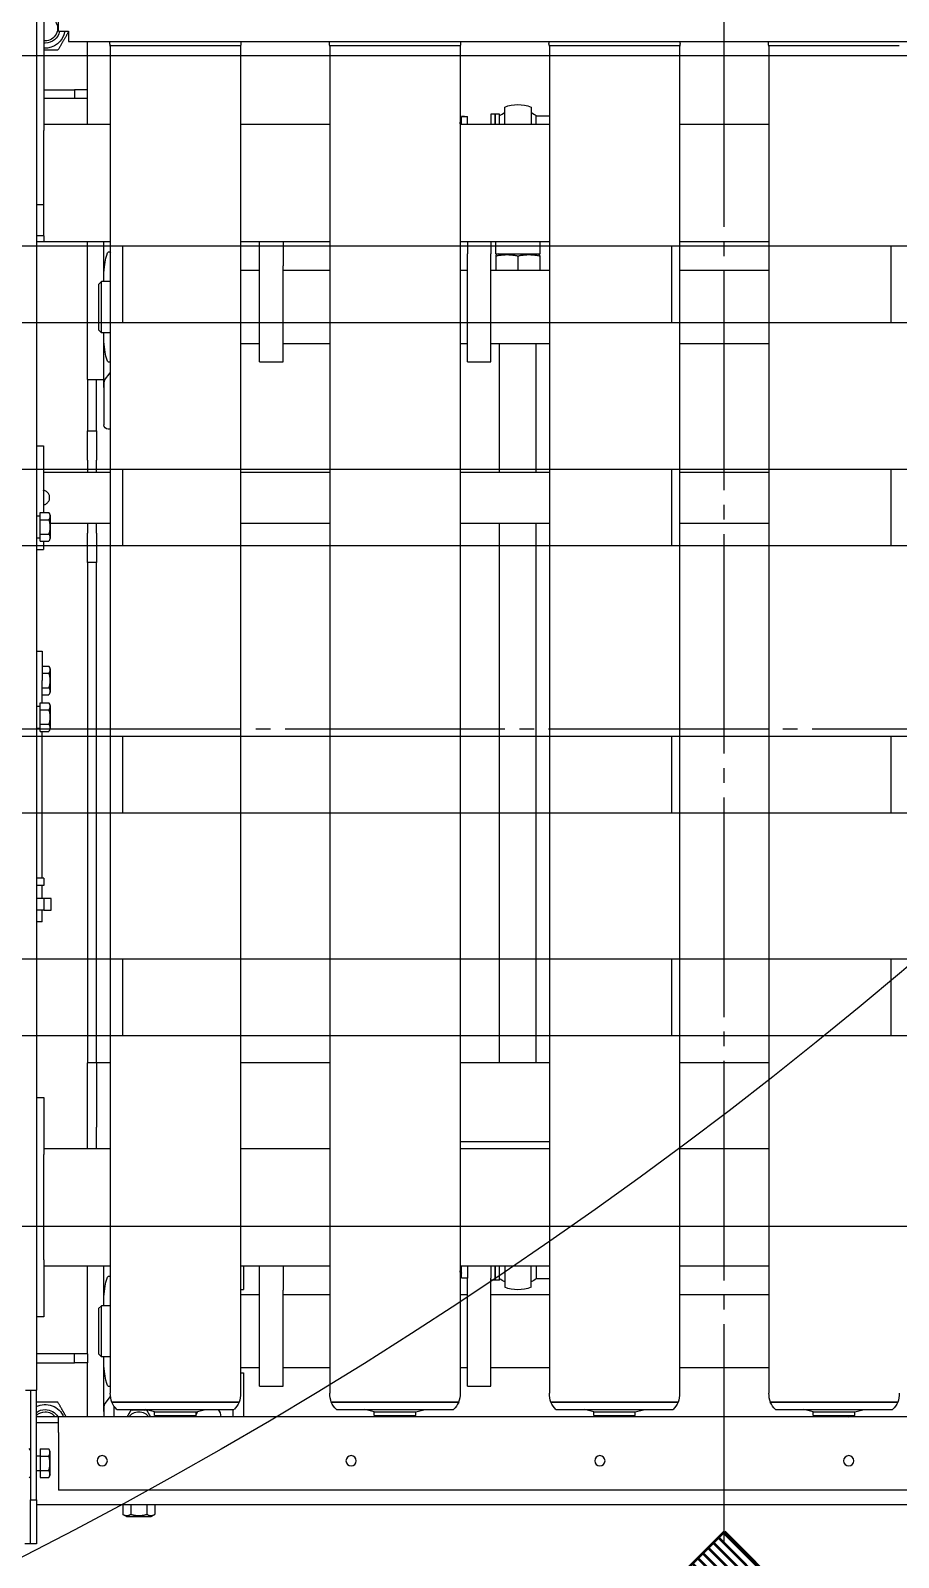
# Model space of a CAD drawing. Header units: millimetres. Extents: x -383313 to -161684, y -117025 to 99224.
# Drawn here: x -343063 to -342470, y -8538 to -7495 of the extents above; entities that cross this region are included whole.
import ezdxf

# ---------------------------------------------------------------- set-up
doc = ezdxf.new("R2010")
doc.units = ezdxf.units.MM
doc.header["$MEASUREMENT"] = 0
doc.linetypes.add('ESKD_shtrihpunktir', pattern=[18, 15, -1, 1, -1])
doc.layers.add('1', color=7, linetype='Continuous', lineweight=50)
doc.layers.add('PV-55E8', color=7, linetype='Continuous')
doc.layers.add('Робот', color=30, linetype='Continuous')

# ---------------------------------------------------------------- blocks, each defined once
blk = doc.blocks.new('паллета1')
at = {"color": 44}
for p, q in [((20, 600), (0, 580)), ((130, 600), (20, 600)), ((130, -600), (130, 600)), ((182.5, 600), (130, 600)), ((282.5, 600), (182.5, 600)), ((182.5, 600), (182.5, -600)), ((282.5, -600), (282.5, 600)), ((335, 600), (282.5, 600)), ((465, 600), (335, 600)), ((335, 600), (335, -600)), ((465, -600), (465, 600)), ((517.5, 600), (465, 600)), ((517.5, 600), (617.5, 600)), ((517.5, -600), (517.5, 600)), ((617.5, 600), (617.5, -600)), ((670, 600), (617.5, 600)), ((780, 600), (670, 600)), ((670, 600), (670, -600)), ((780, 600), (800, 580)), ((0, 580), (0, -580)), ((800, -580), (800, 580)), ((130, 450), (182.5, 450)), ((282.5, 450), (335, 450)), ((465, 450), (517.5, 450)), ((617.5, 450), (670, 450)), ((182.5, 75), (130, 75)), ((335, 75), (282.5, 75)), ((517.5, 75), (465, 75)), ((670, 75), (617.5, 75)), ((130, -75), (182.5, -75)), ((282.5, -75), (335, -75)), ((465, -75), (517.5, -75)), ((617.5, -75), (670, -75)), ((182.5, -450), (130, -450)), ((335, -450), (282.5, -450)), ((517.5, -450), (465, -450)), ((670, -450), (617.5, -450)), ((0, -580), (20, -600)), ((800, -580), (780, -600)), ((20, -600), (130, -600)), ((130, -600), (182.5, -600)), ((182.5, -600), (282.5, -600)), ((282.5, -600), (335, -600)), ((335, -600), (465, -600)), ((465, -600), (517.5, -600)), ((617.5, -600), (517.5, -600)), ((617.5, -600), (670, -600)), ((670, -600), (780, -600))]:
    blk.add_line(p, q, dxfattribs=at)
blk = doc.blocks.new('*U123')
at = {"color": 1, "linetype": 'ESKD_shtrihpunktir', "ltscale": 10}
for p, q in [((-734.5, 563.3), (-734.5, -636.7)), ((15.5, 6.6), (-1484.5, 6.6))]:
    blk.add_line(p, q, dxfattribs=at)
at = {"layer": 'PV-55E8', "color": 3}
for p, q in [((-1208.5, 563.3), (-1212.5, 563.3)), ((-1204.5, 563.3), (-1208.5, 563.3)), ((-1208.5, 563.3), (-1208.5, 533.3)), ((-1204.5, 533.3), (-1204.5, 563.3)), ((-1143, 544.6), (-1145.5, 543.2)), ((-1145.5, 536.6), (-1145.5, 543.2)), ((-1143, 544.6), (-1126, 544.6)), ((-1140, 536.6), (-1140, 543.2)), ((-1129, 536.6), (-1129, 543.2)), ((-1126, 544.6), (-1123.5, 543.2)), ((-1123.5, 536.6), (-1123.5, 543.2)), ((-1208.5, 533.3), (-1204.5, 533.3)), ((-1208.5, 458.3), (-1208.5, 533.3)), ((-264.5, 536.6), (-1204.5, 536.6)), ((-1204.5, 533.3), (-1204.5, 458.3)), ((-1189.5, 487.3), (-1189.5, 526.6)), ((-279.5, 526.6), (-1189.5, 526.6)), ((-1208.5, 517.3), (-1209.5, 518.3)), ((-1204.5, 513.3), (-1202, 513.3)), ((-1202, 513.2), (-1202, 518.1)), ((-1202, 518.1), (-1196, 518.1)), ((-1202, 503.4), (-1202, 513.2)), ((-1202, 513.2), (-1196, 513.2)), ((-1195, 516.3), (-1196, 518.1)), ((-1195, 516.3), (-1195, 500.3)), ((-1204.5, 503.3), (-1202, 503.3)), ((-1202, 498.5), (-1202, 503.4)), ((-1202, 503.4), (-1196, 503.4)), ((-1208.5, 499.3), (-1209.5, 498.3)), ((-1202, 498.5), (-1196, 498.5)), ((-1195, 500.3), (-1196, 498.5)), ((-1189.5, 480.6), (-1204.5, 480.6)), ((-1189.5, 487.3), (-1189.5, 476.6)), ((-1189.5, 476.6), (-1204.5, 476.6)), ((-279.5, 476.6), (-1189.5, 476.6)), ((-279.5, 476.6), (-1189.5, 476.6)), ((-1169.5, 476.6), (-1169.5, 439.6)), ((-1158.5, 473), (-1158.5, 476.6)), ((-1158.5, 473), (-1158.5, 441.6)), ((-1151.5, 469.2), (-1151.5, 476.6)), ((-1149.5, 471.6), (-1069.5, 471.6)), ((-1123.7, 473.1), (-1130.1, 471.6)), ((-1123.7, 475.6), (-1095.3, 475.6)), ((-1123.7, 475.6), (-1123.7, 473.1)), ((-1123.7, 473.1), (-1095.3, 473.1)), ((-1119, 476.6), (-1119.5, 476.1)), ((-1119.5, 476.1), (-1109.5, 476.1)), ((-1119.5, 475.6), (-1119.5, 476.1)), ((-1109.5, 476.1), (-1099.5, 476.1)), ((-1100, 476.6), (-1099.5, 476.1)), ((-1099.5, 475.6), (-1099.5, 476.1)), ((-1095.3, 475.6), (-1095.3, 473.1)), ((-1095.3, 473.1), (-1088.9, 471.6)), ((-1070.4, 471.6), (-1070.4, 476.6)), ((-1062.9, 446.6), (-1062.9, 476.6)), ((-999.5, 471.6), (-919.5, 471.6)), ((-973.7, 473.1), (-980.1, 471.6)), ((-973.7, 475.6), (-945.3, 475.6)), ((-973.7, 475.6), (-973.7, 473.1)), ((-973.7, 473.1), (-945.3, 473.1)), ((-969, 476.6), (-969.5, 476.1)), ((-969.5, 476.1), (-959.5, 476.1)), ((-969.5, 475.6), (-969.5, 476.1)), ((-959.5, 476.1), (-949.5, 476.1)), ((-950, 476.6), (-949.5, 476.1)), ((-949.5, 475.6), (-949.5, 476.1)), ((-945.3, 475.6), (-945.3, 473.1)), ((-945.3, 473.1), (-938.9, 471.6)), ((-849.5, 471.6), (-769.5, 471.6)), ((-823.7, 473.1), (-830.1, 471.6)), ((-823.7, 475.6), (-795.3, 475.6)), ((-823.7, 475.6), (-823.7, 473.1)), ((-823.7, 473.1), (-795.3, 473.1)), ((-819, 476.6), (-819.5, 476.1)), ((-819.5, 476.1), (-809.5, 476.1)), ((-819.5, 475.6), (-819.5, 476.1)), ((-809.5, 476.1), (-799.5, 476.1)), ((-800, 476.6), (-799.5, 476.1)), ((-799.5, 475.6), (-799.5, 476.1)), ((-795.3, 475.6), (-795.3, 473.1)), ((-795.3, 473.1), (-788.9, 471.6)), ((-699.5, 471.6), (-619.5, 471.6)), ((-673.7, 473.1), (-680.1, 471.6)), ((-673.7, 475.6), (-645.3, 475.6)), ((-673.7, 475.6), (-673.7, 473.1)), ((-673.7, 473.1), (-645.3, 473.1)), ((-669, 476.6), (-669.5, 476.1)), ((-669.5, 476.1), (-659.5, 476.1)), ((-669.5, 475.6), (-669.5, 476.1)), ((-659.5, 476.1), (-649.5, 476.1)), ((-650, 476.6), (-649.5, 476.1)), ((-649.5, 475.6), (-649.5, 476.1)), ((-645.3, 475.6), (-645.3, 473.1)), ((-645.3, 473.1), (-638.9, 471.6)), ((-1158, 468.1), (-1154.1, 463)), ((-1154, -460.4), (-1154, 460.4)), ((-1153, 466.6), (-1066, 466.6)), ((-1109.5, 466.6), (-1153, 466.6)), ((-1066, 466.6), (-1109.5, 466.6)), ((-1065, -460.4), (-1065, 460.4)), ((-1004, -460.4), (-1004, 460.4)), ((-1003, 466.6), (-916, 466.6)), ((-959.5, 466.6), (-1003, 466.6)), ((-916, 466.6), (-959.5, 466.6)), ((-915, -460.4), (-915, 460.4)), ((-854, -460.4), (-854, 460.4)), ((-853, 466.6), (-766, 466.6)), ((-809.5, 466.6), (-853, 466.6)), ((-766, 466.6), (-809.5, 466.6)), ((-765, -460.4), (-765, 460.4)), ((-704, -460.4), (-704, 460.4)), ((-703, 466.6), (-616, 466.6)), ((-659.5, 466.6), (-703, 466.6)), ((-616, 466.6), (-659.5, 466.6)), ((-1212, 458.3), (-1204.5, 458.3)), ((-1204.5, -531.7), (-1204.5, 458.3)), ((-1052, 455.6), (-1036, 455.6)), ((-1052, 455.6), (-1052, 390)), ((-1036, 455.6), (-1036, 390)), ((-910, 455.6), (-894, 455.6)), ((-910, 455.6), (-910, 381.8)), ((-894, 455.6), (-894, 381.8)), ((-1204.5, 439.6), (-1178.5, 439.6)), ((-1169.5, 439.6), (-1178.5, 439.6)), ((-1178.5, 439.6), (-1178.5, 433.6)), ((-1169.5, 433.6), (-1169.5, 439.6)), ((-1158.5, 441.6), (-1158.5, 435.6)), ((-1065, 446.6), (-1062.9, 446.6)), ((-1052, 443.1), (-1065, 443.1)), ((-1004, 443.1), (-1036, 443.1)), ((-910, 443.1), (-915, 443.1)), ((-854, 443.1), (-894, 443.1)), ((-704, 443.1), (-765, 443.1)), ((-1178.5, 433.6), (-1204.5, 433.6)), ((-1169.5, 433.6), (-1178.5, 433.6)), ((-1169.5, 433.6), (-1169.5, 373.3)), ((-1162, 433.6), (-1160, 435.6)), ((-1162, 402.6), (-1162, 433.6)), ((-1160, 435.6), (-1160, 400.6)), ((-1154, 435.6), (-1160, 435.6)), ((-1199.5, 408.3), (-1204.5, 408.3)), ((-1199.5, 373.3), (-1199.5, 408.3)), ((-1162, 402.6), (-1160, 400.6)), ((-1154, 400.6), (-1160, 400.6)), ((-1158.5, 400.6), (-1158.5, 394.6)), ((-1158.5, 394.6), (-1158.5, 373.3)), ((-1052, 393.1), (-1065, 393.1)), ((-1065, 389.6), (-1062.9, 389.6)), ((-1062.9, 373.3), (-1062.9, 389.6)), ((-1052, 390), (-1052, 373.3)), ((-1004, 393.1), (-1036, 393.1)), ((-1036, 373.3), (-1036, 390)), ((-910, 393.1), (-915, 393.1)), ((-854, 393.1), (-894, 393.1)), ((-884.5, 373.3), (-884.5, 388)), ((-866.5, 388), (-866.5, 373.3)), ((-704, 393.1), (-765, 393.1)), ((-914, 378.2), (-914.5, 379.7)), ((-914, 381.5), (-914, 373.3)), ((-914, 381.5), (-910, 381.5)), ((-910, 373.3), (-910, 381.8)), ((-891, 383.2), (-894, 383.2)), ((-894, 373.3), (-894, 381.8)), ((-891, 373.3), (-891, 383.2)), ((-888, 383.2), (-891, 383.2)), ((-891, 383.2), (-891, 373.3)), ((-888, 383.2), (-888, 373.3)), ((-863, 373.3), (-863, 382.2)), ((-863, 382), (-854, 382)), ((-1199.5, 373.3), (-1154, 373.3)), ((-1199.5, 369.3), (-1199.5, 373.3)), ((-1199.5, 369.3), (-1199.5, 297.3)), ((-1154.1, 373.3), (-1154.1, 373.3)), ((-1065, 373.3), (-1004, 373.3)), ((-915, 373.3), (-854, 373.3)), ((-863, 373.4), (-854, 373.4)), ((-765, 373.3), (-704, 373.3)), ((-1199.5, 293.3), (-1199.5, 297.3)), ((-1199.5, 258.3), (-1199.5, 293.3)), ((-1154, 293.3), (-1199.5, 293.3)), ((-1169.5, 293.3), (-1169.5, 234.6)), ((-1163.5, 293.3), (-1163.5, 278.6)), ((-1004, 293.3), (-1065, 293.3)), ((-854, 293.3), (-915, 293.3)), ((-704, 293.3), (-765, 293.3)), ((-854, 288.6), (-915, 288.6)), ((-1163.5, 234.6), (-1163.5, 278.6)), ((-1204.5, 258.3), (-1199.5, 258.3)), ((-1163.5, 234.6), (-1169.5, 234.6)), ((-1169.5, -107.4), (-1169.5, 234.6)), ((-1154, 234.6), (-1163.5, 234.6)), ((-1163.5, 234.6), (-1163.5, -107.4)), ((-1004, 234.6), (-1065, 234.6)), ((-854, 234.6), (-915, 234.6)), ((-888, 234.6), (-888, -134.2)), ((-863, 234.6), (-863, -134.2)), ((-704, 234.6), (-765, 234.6)), ((-1200.5, 138.3), (-1204.5, 138.3)), ((-1200.5, 138.3), (-1200.5, 130.3)), ((-1200.5, 130.3), (-1204.5, 130.3)), ((-1199.5, 130.3), (-1204.5, 130.3)), ((-1199.5, 130.3), (-1194.5, 130.3)), ((-1199.5, 122.3), (-1199.5, 130.3)), ((-1194.5, 130.3), (-1194.5, 122.3)), ((-1199.5, 122.3), (-1204.5, 122.3)), ((-1200.5, 122.3), (-1200.5, 113.3)), ((-1194.5, 122.3), (-1199.5, 122.3)), ((-1199.5, 113.3), (-1204.5, 113.3)), ((-1199.5, 108.3), (-1204.5, 108.3)), ((-1200.5, 108.3), (-1200.5, 8.1)), ((-1199.5, 108.3), (-1199.5, 113.3)), ((-1204.5, 5.8), (-1202, 5.8)), ((-1202, 8.1), (-1202, 3.2)), ((-1202, 8.1), (-1196, 8.1)), ((-1202, 3.2), (-1202, -6.6)), ((-1202, 3.2), (-1196, 3.2)), ((-1195, 6.3), (-1196, 8.1)), ((-1195, -9.7), (-1195, 6.3)), ((-1204.5, -9.2), (-1202, -9.2)), ((-1202, -6.6), (-1202, -11.5)), ((-1202, -6.6), (-1196, -6.6)), ((-1195, -9.7), (-1196, -11.5)), ((-1202, -11.5), (-1196, -11.5)), ((-1200.5, -11.5), (-1200.5, -26.7)), ((-1200.5, -16.9), (-1196, -16.9)), ((-1195, -18.7), (-1196, -16.9)), ((-1195, -34.7), (-1195, -18.7)), ((-1200.5, -21.8), (-1196, -21.8)), ((-1200.5, -46.7), (-1200.5, -26.7)), ((-1200.5, -31.6), (-1196, -31.6)), ((-1200.5, -36.5), (-1196, -36.5)), ((-1195, -34.7), (-1196, -36.5)), ((-1204.5, -46.7), (-1200.5, -46.7)), ((-1169.5, -107.4), (-1169.5, -127.4)), ((-1163.5, -107.4), (-1169.5, -107.4)), ((-1163.5, -127.4), (-1163.5, -107.4)), ((-1204.5, -116.2), (-1199.7, -116.2)), ((-1204.5, -124.2), (-1202, -124.2)), ((-1202, -121.9), (-1202, -126.8)), ((-1202, -121.9), (-1196, -121.9)), ((-1199.7, -121.9), (-1199.7, -116.2)), ((-1195, -123.7), (-1196, -121.9)), ((-1195, -139.7), (-1195, -123.7)), ((-1202, -126.8), (-1202, -136.6)), ((-1202, -126.8), (-1196, -126.8)), ((-1195, -134.2), (-1154, -134.2)), ((-1169.5, -134.2), (-1169.5, -127.4)), ((-1163.5, -127.4), (-1163.5, -134.2)), ((-1065, -134.2), (-1004, -134.2)), ((-915, -134.2), (-854, -134.2)), ((-765, -134.2), (-704, -134.2)), ((-1204.5, -139.2), (-1202, -139.2)), ((-1202, -136.6), (-1202, -141.5)), ((-1202, -136.6), (-1196, -136.6)), ((-1202, -141.5), (-1196, -141.5)), ((-1199.7, -151.7), (-1199.7, -141.5)), ((-1195, -139.7), (-1196, -141.5)), ((-1199.7, -187.2), (-1199.7, -151.7)), ((-1199.7, -169.2), (-1154, -169.2)), ((-1169.5, -177.4), (-1169.5, -169.2)), ((-1169.5, -177.4), (-1169.5, -197.4)), ((-1163.5, -169.2), (-1163.5, -177.4)), ((-1163.5, -197.4), (-1163.5, -177.4)), ((-1065, -169.2), (-1004, -169.2)), ((-915, -169.2), (-854, -169.2)), ((-888, -169.2), (-888, -256.9)), ((-863, -169.2), (-863, -256.9)), ((-765, -169.2), (-704, -169.2)), ((-1204.5, -187.2), (-1199.7, -187.2)), ((-1169.5, -232.4), (-1169.5, -197.4)), ((-1169.5, -197.4), (-1163.5, -197.4)), ((-1163.5, -197.4), (-1163.5, -232.4)), ((-1158.5, -227), (-1158.5, -201.4)), ((-1154, -198.4), (-1155.5, -198.4)), ((-1158.5, -227), (-1158.5, -258.4)), ((-1169.5, -232.4), (-1158.5, -232.4)), ((-1169.5, -232.4), (-1169.5, -326.7)), ((-1158, -231.9), (-1154.1, -237)), ((-1052, -244.4), (-1036, -244.4)), ((-1052, -244.4), (-1052, -310)), ((-1036, -244.4), (-1036, -310)), ((-910, -244.4), (-894, -244.4)), ((-910, -244.4), (-910, -318.2)), ((-894, -244.4), (-894, -318.2)), ((-1158.5, -258.4), (-1158.5, -264.4)), ((-1052, -256.9), (-1065, -256.9)), ((-1004, -256.9), (-1036, -256.9)), ((-910, -256.9), (-915, -256.9)), ((-854, -256.9), (-894, -256.9)), ((-704, -256.9), (-765, -256.9)), ((-1162, -266.4), (-1160, -264.4)), ((-1162, -297.4), (-1162, -266.4)), ((-1160, -264.4), (-1160, -299.4)), ((-1154, -264.4), (-1160, -264.4)), ((-1162, -297.4), (-1160, -299.4)), ((-1154, -299.4), (-1160, -299.4)), ((-1158.5, -299.4), (-1158.5, -305.4)), ((-1158.5, -305.4), (-1158.5, -326.7)), ((-1052, -306.9), (-1065, -306.9)), ((-1052, -310), (-1052, -326.7)), ((-1004, -306.9), (-1036, -306.9)), ((-1036, -326.7), (-1036, -310)), ((-910, -306.9), (-915, -306.9)), ((-854, -306.9), (-894, -306.9)), ((-890.5, -316.9), (-890.5, -306.9)), ((-875.5, -316.9), (-875.5, -306.9)), ((-860.5, -316.9), (-860.5, -306.9)), ((-704, -306.9), (-765, -306.9)), ((-910, -326.7), (-910, -318.2)), ((-894, -326.7), (-894, -318.2)), ((-889, -318.3), (-890.5, -317.7)), ((-890.5, -318.3), (-860.5, -318.3)), ((-890.5, -318.3), (-890.5, -326.7)), ((-862, -318.3), (-860.5, -317.7)), ((-860.5, -326.7), (-860.5, -318.3)), ((-1204.5, -326.7), (-1199.5, -326.7)), ((-1199.5, -330.7), (-1204.5, -330.7)), ((-1199.5, -326.7), (-1154, -326.7)), ((-1199.5, -330.7), (-1199.5, -326.7)), ((-1199.5, -330.7), (-1199.5, -402.7)), ((-1154.1, -326.7), (-1154.1, -326.7)), ((-1065, -326.7), (-1004, -326.7)), ((-915, -326.7), (-854, -326.7)), ((-765, -326.7), (-704, -326.7)), ((-1199.5, -351.7), (-1204.5, -351.7)), ((-1199.5, -406.7), (-1199.5, -402.7)), ((-1199.5, -501.7), (-1199.5, -406.7)), ((-1154, -406.7), (-1199.5, -406.7)), ((-1169.5, -406.7), (-1169.5, -424.4)), ((-1004, -406.7), (-1065, -406.7)), ((-854, -406.7), (-915, -406.7)), ((-914, -406.7), (-914, -412.1)), ((-910, -406.7), (-910, -412.1)), ((-894, -413.8), (-894, -406.7)), ((-891, -413.8), (-891, -406.7)), ((-891, -406.7), (-891, -413.8)), ((-888, -406.7), (-888, -413.8)), ((-884.5, -406.7), (-884.5, -418.6)), ((-866.5, -418.6), (-866.5, -406.7)), ((-863, -406.7), (-863, -412.7)), ((-704, -406.7), (-765, -406.7)), ((-914, -408.8), (-914.5, -410.3)), ((-914, -412.1), (-914, -412.1)), ((-891, -413.8), (-894, -413.8)), ((-888, -413.8), (-891, -413.8)), ((-863, -412.6), (-854, -412.6)), ((-1178.5, -424.4), (-1199.5, -424.4)), ((-1178.5, -430.4), (-1178.5, -424.4)), ((-1169.5, -424.4), (-1178.5, -424.4)), ((-1169.5, -424.4), (-1169.5, -430.4)), ((-1199.5, -430.4), (-1178.5, -430.4)), ((-1169.5, -430.4), (-1178.5, -430.4)), ((-1169.5, -430.4), (-1169.5, -463.4)), ((-1182.5, -463.4), (-286.5, -463.4)), ((-1182.5, -469.7), (-1182.5, -463.4)), ((-1065, -460.4), (-1154, -460.4)), ((-1065, -460.4), (-1154, -460.4)), ((-915, -460.4), (-1004, -460.4)), ((-915, -460.4), (-1004, -460.4)), ((-765, -460.4), (-854, -460.4)), ((-765, -460.4), (-854, -460.4)), ((-615, -460.4), (-704, -460.4)), ((-615, -460.4), (-704, -460.4)), ((-1189.5, -470.4), (-1183.2, -470.4)), ((-1189.5, -470.4), (-1189.5, -523.4)), ((-1183.2, -470.4), (-1182.5, -470.4)), ((-1182.5, -470.4), (-1182.5, -469.7))]:
    blk.add_line(p, q, dxfattribs=at)
for centre in [(-1159.5, 506.6), (-989.5, 506.6), (-819.5, 506.6), (-649.5, 506.6)]:
    blk.add_circle(centre, 3.5, dxfattribs=at)
for centre, radius, start, end in [((-1198.5, 481.6), 13.5, 243.6122, 338.2615), ((-1198.5, 481.6), 8.5, 225.0991, 270), ((-1198.5, 481.6), 10, 233.1301, 270), ((-1198.5, 481.6), 10, 270, 330), ((-1198.5, 481.6), 8.5, 270, 323.9681), ((-1135.1, 457.8), 20, 136.2314, 153.7846), ((-1134.5, 481.6), 8.5, 216.0319, 323.9681), ((-1134.5, 479.6), 8.5, 241.9275, 250.2501), ((-1134.5, 479.6), 8.5, 289.7499, 298.0725), ((-1086.9, 477.1), 8.5, 183.3723, 209.9232), ((-1086.9, 477.1), 8.5, 319.6798, 356.6277), ((-1083.9, 457.8), 20, 26.2154, 43.7686), ((-985.1, 457.8), 20, 136.2314, 153.7846), ((-933.9, 457.8), 20, 26.2154, 43.7686), ((-835.1, 457.8), 20, 136.2314, 153.7846), ((-783.9, 457.8), 20, 26.2154, 43.7686), ((-685.1, 457.8), 20, 136.2314, 153.7846), ((-633.9, 457.8), 20, 26.2154, 43.7686), ((-1134, 460.4), 20, 161.8051, 180), ((-1085, 460.4), 20, 0, 18.1949), ((-984, 460.4), 20, 161.8051, 180), ((-935, 460.4), 20, 0, 18.1949), ((-834, 460.4), 20, 161.8051, 180), ((-785, 460.4), 20, 0, 18.1949), ((-684, 460.4), 20, 161.8051, 180), ((-635, 460.4), 20, 0, 18.1949), ((-875.5, 364.7), 25, 68.8998, 111.1002), ((-875.5, 364.7), 21.5, 114.7794, 125.5997), ((-875.5, 364.7), 21.5, 54.4003, 65.2206), ((-1155.5, -201.4), 3, 90, 180), ((-875.5, -395.3), 21.5, 234.4003, 245.2206), ((-875.5, -395.3), 21.5, 294.7794, 305.5997), ((-875.5, -395.3), 25, 248.8998, 291.1002), ((-1198.5, -472.4), 13.5, 8.5196, 94.248), ((-1198.5, -472.4), 10, 90, 95.7392), ((-1198.5, -472.4), 8.5, 263.2437, 90), ((-1198.5, -472.4), 8.5, 90, 96.7563), ((-1198.5, -472.4), 10, 11.537, 90), ((-1149.3, -461.9), 4.97, 161.7425, 196.9066), ((-1069.7, -461.9), 4.97, 343.0934, 18.2575), ((-999.3, -461.9), 4.97, 161.7425, 196.9066), ((-919.7, -461.9), 4.97, 343.0934, 18.2575), ((-849.3, -461.9), 4.97, 161.7425, 196.9066), ((-769.7, -461.9), 4.97, 343.0934, 18.2575), ((-699.3, -461.9), 4.97, 161.7425, 196.9066)]:
    blk.add_arc(centre, radius, start, end, dxfattribs=at)
at = {"layer": 'PV-55E8', "color": 3, "extrusion": (0, 0, -1)}
for centre, major_axis, ratio, start_param, end_param in [((-1157.9, 473), (0, 5), 0.12, 3.297746, 4.712389), ((-1154.9, 418.1), (0, 45.4), 0.12, 0.156154, 0.198661), ((-1154.9, 418.1), (0, 45.4), 0.12, 2.966694, 2.985439), ((-1157.9, -227), (0, 5), 0.12, 3.297746, 4.712389), ((-1154.9, -281.9), (0, 45.4), 0.12, 0.156154, 0.174899), ((-1154.9, -281.9), (0, 45.4), 0.12, 2.966694, 2.985439), ((-916.2, -395.3), (-100.8, 0), 0.166667, 4.67071, 4.690562)]:
    blk.add_ellipse(centre, major_axis=major_axis, ratio=ratio, start_param=start_param, end_param=end_param, dxfattribs=at)
at = {"layer": 'PV-55E8', "color": 3}
for centre, major_axis, ratio, start_param, end_param in [((-1154.9, 418.1), (0, -37.8), 0.12, 2.931046, 4.041178), ((-1154.9, 418.1), (0, -37.8), 0.12, 5.3836, 6.493732), ((-1154.9, -281.9), (0, -37.8), 0.12, 2.931046, 4.041178), ((-1154.9, -281.9), (0, -37.8), 0.12, 5.3836, 6.493732), ((-907.8, -395.3), (-100.8, 0), 0.166667, 1.50925, 1.548969)]:
    blk.add_ellipse(centre, major_axis=major_axis, ratio=ratio, start_param=start_param, end_param=end_param, dxfattribs=at)
for points, weights in [([(-1145.5, 543.2), (-1142.7, 544.8), (-1140, 543.2)], [1.29573137036, 1.49618171095, 1.29573137036]), ([(-1140, 543.2), (-1134.5, 544.8), (-1129, 543.2)], [1.29573137036, 1.49618171095, 1.29573137036]), ([(-1129, 543.2), (-1126.3, 544.8), (-1123.5, 543.2)], [1.29573137036, 1.49618171095, 1.29573137036]), ([(-1196, 518.1), (-1194.6, 515.6), (-1196, 513.2)], [1.22364575665, 1.41294441399, 1.22364575665]), ([(-1196, 513.2), (-1194.6, 508.3), (-1196, 503.4)], [1.22364575665, 1.41294441399, 1.22364575665]), ([(-1196, 503.4), (-1194.6, 500.9), (-1196, 498.5)], [1.22364575665, 1.41294441399, 1.22364575665]), ([(-1184.1, 476.6), (-1186.8, 471.9), (-1189.8, 466.6)], [1.62742913428, 1.68432161612, 1.52444471331]), ([(-1140, 472.1), (-1141.4, 474.5), (-1142.6, 476.6)], [1.29573137036, 1.39027481957, 1.39563444637]), ([(-1129, 472.1), (-1134.5, 472.1), (-1140, 472.1)], [1.29573137036, 1.49618171095, 1.29573137036]), ([(-1126.4, 476.6), (-1127.6, 474.5), (-1129, 472.1)], [1.39563444637, 1.39027481957, 1.29573137036]), ([(-1189.8, 466.6), (-1197.4, 466.6), (-1204.5, 466.6)], [1.52444471331, 1.72711052247, 1.58144906966]), ([(-914.5, 379.7), (-914.5, 379.7), (-915, 379.7)], [1.64236092225, 1.64236092225, 1.57679376875]), ([(-915, 377.6), (-914.6, 375.4), (-914.6, 373.3)], [1.57679376875, 1.62904135635, 1.63965513397]), ([(-1196, 3.2), (-1194.6, 5.6), (-1196, 8.1)], [1.22364575665, 1.41294441399, 1.22364575665]), ([(-1196, -6.6), (-1194.6, -1.7), (-1196, 3.2)], [1.22364575665, 1.41294441399, 1.22364575665]), ([(-1196, -11.5), (-1194.6, -9.1), (-1196, -6.6)], [1.22364575665, 1.41294441399, 1.22364575665]), ([(-1196, -21.8), (-1194.6, -19.4), (-1196, -16.9)], [1.22364575665, 1.41294441399, 1.22364575665]), ([(-1196, -31.6), (-1194.6, -26.7), (-1196, -21.8)], [1.22364575665, 1.41294441399, 1.22364575665]), ([(-1196, -36.5), (-1194.6, -34.1), (-1196, -31.6)], [1.22364575665, 1.41294441399, 1.22364575665]), ([(-1196, -126.8), (-1194.6, -124.4), (-1196, -121.9)], [1.22364575665, 1.41294441399, 1.22364575665]), ([(-1196, -136.6), (-1194.6, -131.7), (-1196, -126.8)], [1.22364575665, 1.41294441399, 1.22364575665]), ([(-1196, -141.5), (-1194.6, -139.1), (-1196, -136.6)], [1.22364575665, 1.41294441399, 1.22364575665]), ([(-890.5, -316.9), (-883, -318.5), (-875.5, -316.9)], [1.52444471331, 1.76027713119, 1.52444471331]), ([(-890.5, -317.7), (-890.5, -317.7), (-890.5, -316.9)], [1.64236092225, 1.64236092225, 1.52444471331]), ([(-875.5, -316.9), (-868, -318.5), (-860.5, -316.9)], [1.52444471331, 1.76027713119, 1.52444471331]), ([(-860.5, -316.9), (-860.5, -317.7), (-860.5, -317.7)], [1.52444471331, 1.64236092225, 1.64236092225]), ([(-914.8, -406.7), (-914.9, -407.4), (-915, -408.2)], [1.60616821993, 1.59364693588, 1.57679376876]), ([(-915, -410.3), (-914.5, -410.3), (-914.5, -410.3)], [1.57679376876, 1.64236092225, 1.64236092225]), ([(-1189.8, -457.4), (-1195, -457.4), (-1199.5, -457.4)], [1.52444471331, 1.6570136356, 1.64054012076]), ([(-1182.5, -470.1), (-1186, -464), (-1189.8, -457.4)], [1.58108598431, 1.72736273626, 1.52444471331])]:
    blk.add_rational_spline(points, weights, degree=2, dxfattribs=at)
blk.add_open_spline([(-1199.7, -146.8), (-1199.6, -146.8), (-1199.6, -146.8), (-1199.2, -146.9), (-1198.9, -147), (-1198.2, -147.2), (-1197.9, -147.4), (-1197.4, -147.8), (-1197.2, -148), (-1196.7, -148.4), (-1196.5, -148.7), (-1196.1, -149.2), (-1196, -149.5), (-1195.7, -150.1), (-1195.6, -150.4), (-1195.5, -151.1), (-1195.5, -151.4), (-1195.5, -152), (-1195.5, -152.4), (-1195.6, -153), (-1195.7, -153.3), (-1196, -154), (-1196.1, -154.3), (-1196.5, -154.8), (-1196.7, -155), (-1197.2, -155.5), (-1197.4, -155.7), (-1197.9, -156.1), (-1198.2, -156.2), (-1198.9, -156.5), (-1199.2, -156.6), (-1199.6, -156.6), (-1199.6, -156.7), (-1199.7, -156.7)], degree=3, knots=[0.805613, 0.805613, 0.805613, 0.805613, 0.947553, 0.947553, 1.895106, 1.895106, 2.84266, 2.84266, 3.790213, 3.790213, 4.737536, 4.737536, 5.684859, 5.684859, 6.632182, 6.632182, 7.579504, 7.579504, 8.526827, 8.526827, 9.47415, 9.47415, 10.421473, 10.421473, 11.368796, 11.368796, 12.316349, 12.316349, 13.263902, 13.263902, 14.211456, 14.211456, 14.353395, 14.353395, 14.353395, 14.353395], dxfattribs=at)
blk = doc.blocks.new('Робот ABB IRB660_3.15 (сверху)')
at = {"layer": 'Робот'}
blk.add_circle((0, 0), 3150, dxfattribs=at)
blk = doc.blocks.new('A$C720D38B5')
at = {"layer": '1', "color": 6}
for p, q in [((-113.9, 50.1), (-113.9, 114.1)), ((-113.9, 114.1), (0.1, 0.1)), ((-113.9, 113.6), (-113.6, 113.8)), ((-113.9, 106.5), (-110.1, 110.3)), ((-113.9, 99.4), (-106.5, 106.8)), ((-113.9, 92.3), (-103, 103.2)), ((-113.9, 85.3), (-99.5, 99.7)), ((-113.9, 78.2), (-95.9, 96.2)), ((-113.9, 71.1), (-92.4, 92.6)), ((-113.9, 64.1), (-88.9, 89.1)), ((-113.9, 57), (-85.3, 85.5)), ((-213.7, -49.9), (-81.8, 82)), ((-206.6, -49.9), (-78.2, 78.5)), ((-199.5, -49.9), (-74.7, 74.9)), ((-192.5, -49.9), (-71.2, 71.4)), ((-185.4, -49.9), (-67.6, 67.9)), ((-178.3, -49.9), (-64.1, 64.3)), ((-171.3, -49.9), (-60.6, 60.8)), ((-164.2, -49.9), (-57, 57.3)), ((-157.1, -49.9), (-53.5, 53.7)), ((-233.9, 43), (-226.8, 50.1)), ((-233.9, 36), (-219.7, 50.1)), ((-233.9, 28.9), (-212.7, 50.1)), ((-233.9, 21.8), (-205.6, 50.1)), ((-233.9, 14.8), (-198.5, 50.1)), ((-233.9, 7.7), (-191.5, 50.1)), ((-233.9, 0.6), (-184.4, 50.1)), ((-233.9, -6.4), (-177.3, 50.1)), ((-233.9, -13.5), (-170.2, 50.1)), ((-233.9, -20.6), (-163.2, 50.1)), ((-233.9, -27.7), (-156.1, 50.1)), ((-233.9, -34.7), (-149, 50.1)), ((-233.9, -41.8), (-142, 50.1)), ((-233.9, -48.9), (-134.9, 50.1)), ((-233.9, 50.1), (-113.9, 50.1)), ((-233.9, -49.9), (-233.9, 50.1)), ((-227.8, -49.9), (-127.8, 50.1)), ((-220.8, -49.9), (-120.8, 50.1)), ((-150, -49.9), (-50, 50.2)), ((-143, -49.9), (-46.4, 46.7)), ((-135.9, -49.9), (-42.9, 43.1)), ((-128.8, -49.9), (-39.4, 39.6)), ((-121.8, -49.9), (-35.8, 36.1)), ((-114.7, -49.9), (-32.3, 32.5)), ((-113.9, -56.2), (-28.7, 29)), ((-113.9, -63.2), (-25.2, 25.4)), ((-113.9, -70.3), (-21.7, 21.9)), ((-113.9, -77.4), (-18.1, 18.4)), ((-113.9, -84.4), (-14.6, 14.8)), ((-113.9, -91.5), (-11.1, 11.3)), ((-113.9, -98.6), (-7.5, 7.8)), ((-113.9, -105.7), (-4, 4.2)), ((-113.9, -112.7), (-0.5, 0.7)), ((0.1, 0.1), (-113.9, -113.9)), ((-113.9, -49.9), (-233.9, -49.9)), ((-113.9, -113.9), (-113.9, -49.9))]:
    blk.add_line(p, q, dxfattribs=at)

msp = doc.modelspace()

# ---------------------------------------------------------------- block references
at = {"xscale": -1, "rotation": 180}
msp.add_blockref('*U123', (-341854.51332, -7965.47031), dxfattribs=at)
at = {"color": 2, "rotation": 270}
msp.add_blockref('паллета1', (-342550.03602, -7511.7259), dxfattribs=at)
at = {"rotation": 90}
msp.add_blockref('A$C720D38B5', (-342588.78207, -8520.5066), dxfattribs=at)
at = {"layer": 'Робот', "rotation": 180}
msp.add_blockref('Робот ABB IRB660_3.15 (сверху)', (-344500.63713, -5731.42318), dxfattribs=at)

doc.saveas('drawing.dxf')
